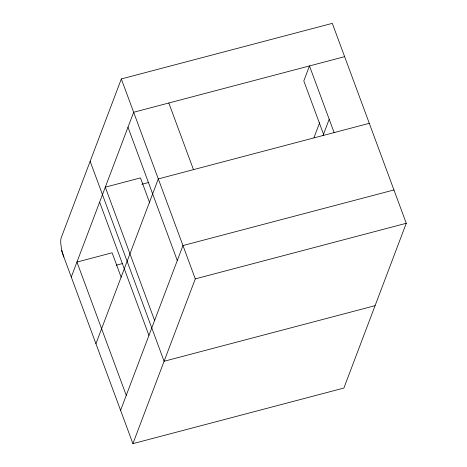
<?xml version="1.0" encoding="UTF-8"?>
<svg xmlns="http://www.w3.org/2000/svg" width="467" height="467" viewBox="0 0 467 467"><rect width="100%" height="100%" fill="white"/><g stroke="black" fill="none" stroke-linecap="round" stroke-linejoin="round"><path stroke-width="0.7" d="M61.416 250.382L132.908 443.65L343.893 388.059L406.272 223.284L332.311 23.35L121.327 78.941L61.218 237.726A15.078 3.964 75.2 0 0 63.88 257.043M71.276 277.036L133.655 112.261L344.64 56.67M95.933 343.683L158.307 178.908L369.292 123.317M120.585 410.33L182.959 245.549L393.944 189.964M132.908 443.65L195.288 278.875L121.327 78.941M313.964 137.701L319.638 122.722M323.012 135.593L329.2 119.254M141.851 184.272L148.885 182.422M116.289 265.18L122.617 263.511M195.288 278.875L406.272 223.284M375.083 305.669L164.098 361.26L90.143 161.331M334.127 132.581L309.475 65.935L303.807 80.919L323.526 134.233M168.82 102.997L193.472 169.644M127.987 127.24L177.291 260.533M149.773 203.057L140.468 177.898L105.303 187.162L154.606 320.45M99.629 202.141L148.938 335.429M121.169 277.275L112.115 252.793L76.95 262.057L126.253 395.351"/></g></svg>
